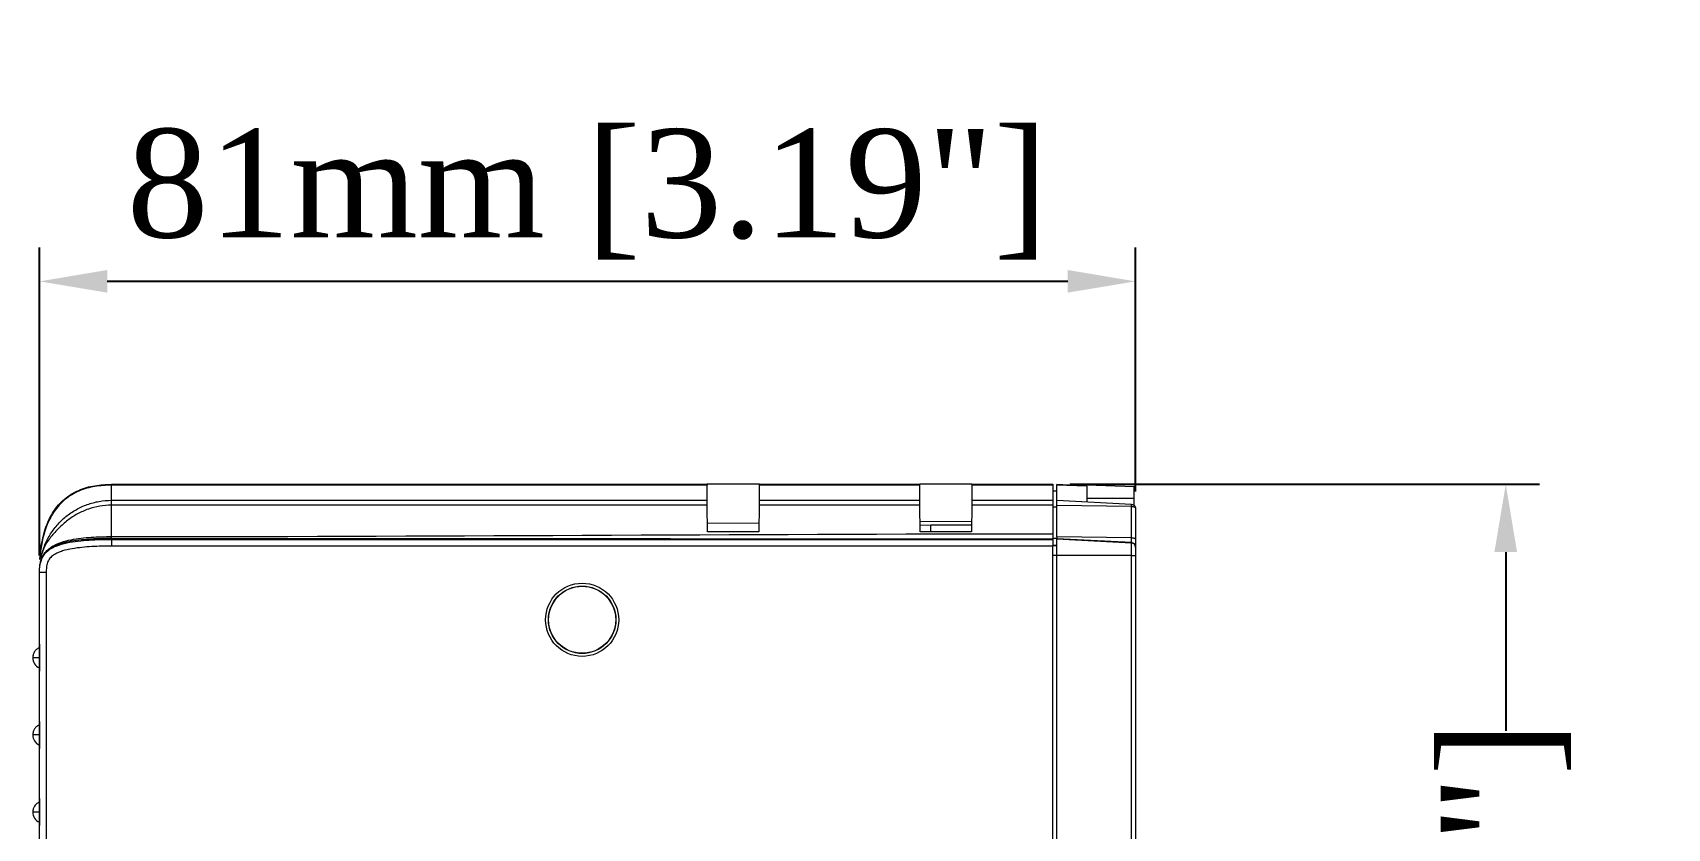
# Model space of a CAD drawing. Extents: x 222 to 1672, y 144 to 807.
# Drawn here: x 1044.8 to 1165.5, y 457.7 to 516.4 of the extents above; entities that cross this region are included whole.
import ezdxf

# ---------------------------------------------------------------- set-up
doc = ezdxf.new("R2010")
doc.units = 0
doc.header["$LTSCALE"] = 2
doc.header["$MEASUREMENT"] = 0
doc.layers.get('0').update_dxf_attribs({"linetype": 'CONTINUOUS'})
doc.layers.get('DEFPOINTS').update_dxf_attribs({"linetype": 'CONTINUOUS'})
doc.layers.add('DIM', color=7, linetype='CONTINUOUS')
doc.styles.get("Standard").update_dxf_attribs({"font": 'TIMES.TTF'})
doc.dimstyles.new('ISO-25', dxfattribs={"dimscale": 2, "dimtxt": 4, "dimasz": 2.5, "dimexe": 1.25, "dimexo": 0.625, "dimtad": 0, "dimdec": 4, "dimdsep": 46, "dimtxsty": 'Standard', "dimcen": 2.5, "dimadec": 0, "dimazin": 0, "dimtfac": 1, "dimtdec": 4, "dimtmove": 0, "dimatfit": 3, "dimfxl": 0, "dimtolj": 1, "dimtzin": 0, "dimarcsym": 0})

# ---------------------------------------------------------------- blocks, each defined once
blk = doc.blocks.new('*D159')
at = {"color": 0, "lineweight": -2}
for p, q in [((1045.34, 477.83), (1045.34, 500.56)), ((1126.26, 482.55), (1126.26, 500.56)), ((1121.26, 498.06), (1050.34, 498.06))]:
    blk.add_line(p, q, dxfattribs=at)
at = {"color": 0}
for points in [[(1050.34, 498.9), (1050.34, 497.23), (1045.34, 498.06)], [(1121.26, 497.23), (1121.26, 498.9), (1126.26, 498.06)]]:
    blk.add_solid(points, dxfattribs=at)
at = {"layer": 'DEFPOINTS', "color": 0}
for p in [(1045.34, 498.06), (1126.26, 481.3), (1045.34, 476.58)]:
    blk.add_point(p, dxfattribs=at)
at = {"color": 0, "lineweight": 5, "insert": (1085.8, 504.49), "char_height": 8, "attachment_point": 5}
blk.add_mtext('\\A1;81mm [3.19"]', dxfattribs=at)
blk = doc.blocks.new('*D160')
at = {"layer": 'DEFPOINTS', "color": 0}
for p in [(1120.16, 483.08), (1120.46, 374.07), (1153.6, 374.07)]:
    blk.add_point(p, dxfattribs=at)
at = {"layer": 'DIM', "color": 0, "lineweight": -2}
for p, q in [((1121.41, 483.08), (1156.1, 483.08)), ((1153.6, 478.08), (1153.6, 464.88)), ((1153.6, 379.07), (1153.6, 392.27)), ((1121.71, 374.07), (1156.1, 374.07))]:
    blk.add_line(p, q, dxfattribs=at)
at = {"layer": 'DIM', "color": 0}
for points in [[(1154.43, 478.08), (1152.76, 478.08), (1153.6, 483.08)], [(1152.76, 379.07), (1154.43, 379.07), (1153.6, 374.07)]]:
    blk.add_solid(points, dxfattribs=at)
at = {"layer": 'DIM', "color": 0, "lineweight": 5, "insert": (1153.6, 428.57), "char_height": 8, "attachment_point": 5, "rotation": 90}
blk.add_mtext('\\A1;109mm [4.29"]', dxfattribs=at)

msp = doc.modelspace()

# ---------------------------------------------------------------- linework, layer by layer
at = {"linetype": 'Continuous', "lineweight": 5}
for p, q in [((1050.65878, 483.07686), (1094.62823, 483.07686)), ((1050.65878, 481.89507), (1050.65878, 483.02073)), ((1094.62872, 483.02073), (1050.65878, 483.02073)), ((1098.48932, 483.07686), (1094.62823, 483.07686)), ((1094.63854, 481.89507), (1094.62872, 483.02073)), ((1098.48883, 483.02073), (1098.47901, 481.89507)), ((1110.32872, 483.02073), (1098.48883, 483.02073)), ((1098.48932, 483.07686), (1110.32823, 483.07686)), ((1114.18932, 483.07686), (1110.32823, 483.07686)), ((1110.33855, 481.89507), (1110.32872, 483.02073)), ((1114.18883, 483.02073), (1114.17901, 481.89507)), ((1120.15878, 483.02073), (1114.18883, 483.02073)), ((1114.18932, 483.07686), (1120.15878, 483.07686)), ((1120.15878, 483.02073), (1120.15878, 481.89507)), ((1122.65878, 482.95202), (1120.45878, 483.06732)), ((1120.45878, 483.01118), (1120.45878, 483.06732)), ((1122.65878, 482.92825), (1120.45878, 483.01118)), ((1120.45878, 481.88552), (1120.45878, 483.01118)), ((1122.65878, 483.04373), (1126.15878, 482.9215)), ((1122.65878, 482.95202), (1122.65878, 483.04373)), ((1122.65878, 482.95202), (1122.65878, 482.92825)), ((1122.65878, 482.92825), (1122.65878, 481.77023)), ((1126.15878, 482.04373), (1126.15878, 482.9215)), ((1050.65878, 481.89507), (1094.63854, 481.89507)), ((1050.65878, 479.21528), (1050.65878, 481.53289)), ((1094.64171, 481.53289), (1050.65878, 481.53289)), ((1094.65878, 479.57686), (1094.64171, 481.53289)), ((1098.47585, 481.53289), (1098.45878, 479.57686)), ((1110.34171, 481.53289), (1098.47585, 481.53289)), ((1098.47901, 481.89507), (1110.33855, 481.89507)), ((1110.35878, 479.57686), (1110.34171, 481.53289)), ((1114.17585, 481.53289), (1114.15878, 479.57686)), ((1120.15878, 481.53289), (1114.17585, 481.53289)), ((1114.17901, 481.89507), (1120.15878, 481.89507)), ((1120.45878, 482.57255), (1120.15878, 482.56732)), ((1120.15878, 481.53289), (1120.15878, 479.42289)), ((1125.97448, 481.59646), (1120.45878, 481.88552)), ((1120.45878, 481.52334), (1120.45878, 481.88552)), ((1122.65878, 482.04373), (1126.15878, 482.04373)), ((1126.15878, 481.51554), (1126.15878, 482.04373)), ((1110.35219, 480.33203), (1114.16561, 480.36002)), ((1120.45878, 481.39076), (1120.15878, 481.38552)), ((1125.97448, 481.44366), (1120.45878, 481.52334)), ((1120.45878, 479.20574), (1120.45878, 481.52334)), ((1125.97448, 479.12606), (1125.97448, 481.44366)), ((1126.25878, 481.29687), (1126.25878, 479.04348)), ((1094.65319, 480.21678), (1098.4646, 480.24476)), ((1098.45878, 479.57686), (1094.65878, 479.57686)), ((1111.14057, 480.04966), (1110.35469, 480.04554)), ((1114.15878, 479.57686), (1110.35878, 479.57686)), ((1114.16304, 480.06549), (1111.14057, 480.04966)), ((1111.14057, 479.57686), (1111.14057, 480.04966)), ((1125.97448, 479.12606), (1120.45878, 479.20574)), ((1120.45878, 479.20574), (1120.45878, 479.06105)), ((1125.97448, 478.77227), (1125.97448, 479.12606)), ((1050.65878, 479.01298), (1050.65878, 479.0706)), ((1050.65878, 479.01298), (1120.15878, 479.01298)), ((1076.24057, 478.51345), (1050.65878, 478.51345)), ((1120.15878, 478.51345), (1076.24057, 478.51345)), ((1120.45878, 479.06936), (1120.15878, 479.06792)), ((1120.15878, 479.06118), (1120.15878, 479.01298)), ((1120.45878, 478.56676), (1120.15878, 478.56153)), ((1120.45878, 478.53837), (1120.15878, 478.53314)), ((1120.15878, 478.51345), (1120.15878, 478.53314)), ((1120.15878, 454.11345), (1120.15878, 478.51345)), ((1125.97448, 478.77227), (1120.45878, 479.06105)), ((1120.45878, 479.03266), (1120.45878, 479.06105)), ((1125.97448, 478.74387), (1120.45878, 479.03266)), ((1120.45878, 477.8338), (1120.45878, 479.03266)), ((1125.97448, 478.74387), (1125.97448, 478.77227)), ((1125.97448, 477.8338), (1125.97448, 478.74387)), ((1126.25878, 479.04348), (1126.25878, 478.47296)), ((1126.25878, 478.47296), (1126.25878, 478.44456)), ((1126.25878, 478.44456), (1126.25878, 477.8338)), ((1045.40548, 477.27747), (1045.40548, 477.27749)), ((1045.44705, 477.63575), (1045.44707, 477.63584)), ((1120.45878, 477.8338), (1120.15878, 477.8338)), ((1125.97448, 477.8338), (1120.45878, 477.8338)), ((1120.45878, 430.86733), (1120.45878, 477.8338)), ((1125.97448, 446.68311), (1125.97448, 477.8338)), ((1125.97448, 477.8338), (1126.25878, 477.8338)), ((1126.25878, 477.8338), (1126.25878, 446.69304)), ((1045.84057, 476.57686), (1045.34057, 476.57686)), ((1045.34057, 380.57686), (1045.34057, 476.57686)), ((1045.84057, 476.57686), (1045.84057, 380.57686))]:
    msp.add_line(p, q, dxfattribs=at)
at = {"linetype": 'Continuous', "lineweight": 5, "flags": 128}
for points in [[(1125.97448, 479.12606), (1126.03072, 479.12376), (1126.08437, 479.11858), (1126.13352, 479.1107), (1126.17639, 479.1004), (1126.21144, 479.08806), (1126.23742, 479.07412), (1126.25339, 479.05908), (1126.25878, 479.04348)], [(1044.88331, 470.53681), (1044.87418, 470.50807), (1044.84054, 470.2767)], [(1045.34054, 470.2767), (1045.23406, 470.2767), (1045.13661, 470.2767), (1045.05031, 470.2767), (1044.97701, 470.2767), (1044.91828, 470.2767), (1044.87541, 470.2767), (1044.84931, 470.2767), (1044.84054, 470.2767)], [(1044.88331, 464.83681), (1044.87418, 464.80807), (1044.84054, 464.5767)], [(1045.34054, 464.5767), (1045.23406, 464.5767), (1045.13661, 464.5767), (1045.05031, 464.5767), (1044.97701, 464.5767), (1044.91828, 464.5767), (1044.87541, 464.5767), (1044.84931, 464.5767), (1044.84054, 464.5767)], [(1044.88331, 459.13681), (1044.87418, 459.10807), (1044.84054, 458.8767)], [(1045.34054, 458.8767), (1045.23406, 458.8767), (1045.13661, 458.8767), (1045.05031, 458.8767), (1044.97701, 458.8767), (1044.91828, 458.8767), (1044.87541, 458.8767), (1044.84931, 458.8767), (1044.84054, 458.8767)]]:
    msp.add_lwpolyline(points, dxfattribs=at)
at = {"linetype": 'Continuous', "lineweight": 5}
for radius in [2.7, 2.49127, 2.47644]:
    msp.add_circle((1085.40878, 473.07686), radius, dxfattribs=at)
for centre, radius, start, end in [((1125.95894, 478.47283), 0.29984, 0.0252387, 87.0290628), ((1125.95894, 478.44443), 0.29984, 0.0252387, 87.0290628), ((1045.65305, 470.27671), 0.8125, 180.0004644, 247.0292191), ((1045.65305, 464.57671), 0.8125, 180.0004644, 247.0292191), ((1045.65305, 458.87671), 0.8125, 180.0004644, 247.0292191)]:
    msp.add_arc(centre, radius, start, end, dxfattribs=at)
for points, knots in [([(1045.37431, 477.5277), (1045.37603, 477.5843), (1045.38936, 478.02258), (1045.51359, 478.85265), (1045.80732, 480.00195), (1046.33827, 481.10003), (1047.14957, 482.03638), (1048.21639, 482.68167), (1049.41761, 483.02611), (1050.24466, 483.05993), (1050.65878, 483.07686)], [0, 0, 0, 0, 0.019643459, 0.152112195, 0.290050612, 0.430112685, 0.571475095, 0.713515862, 0.856555385, 1, 1, 1, 1]), ([(1050.65878, 483.02073), (1050.24784, 483.0036), (1049.42864, 482.96943), (1048.24082, 482.6279), (1047.18461, 481.99561), (1046.36993, 481.07956), (1045.8236, 479.9965), (1045.51731, 478.85238), (1045.38975, 478.02278), (1045.37637, 477.58438), (1045.37464, 477.52774)], [0, 0, 0, 0, 0.143341679, 0.285755866, 0.426883894, 0.567658863, 0.708007274, 0.846778398, 0.980205514, 1, 1, 1, 1]), ([(1045.44707, 477.63584), (1045.47762, 477.7862), (1045.51467, 477.93512), (1045.60116, 478.22828), (1045.6504, 478.37199), (1045.8159, 478.79535), (1045.95092, 479.0689), (1046.2626, 479.58482), (1046.43959, 479.82857), (1046.83621, 480.28673), (1047.05721, 480.5016), (1047.52559, 480.88477), (1047.7747, 481.05543), (1048.30297, 481.35448), (1048.58352, 481.48282), (1049.15399, 481.68672), (1049.4463, 481.76393), (1050.04526, 481.8683), (1050.35224, 481.89507), (1050.65878, 481.89507)], [0, 0, 0, 0, 0.0625, 0.0625, 0.125, 0.125, 0.25, 0.25, 0.375, 0.375, 0.5, 0.5, 0.625, 0.625, 0.75, 0.75, 0.875, 0.875, 1, 1, 1, 1]), ([(1050.65878, 481.53289), (1050.36677, 481.53289), (1050.07357, 481.50768), (1049.50162, 481.40985), (1049.222, 481.33754), (1048.67513, 481.14727), (1048.40625, 481.02814), (1047.89679, 480.75194), (1047.65452, 480.59452), (1047.19288, 480.24415), (1046.97296, 480.05027), (1046.56185, 479.64053), (1046.36882, 479.4243), (1046.098, 479.08309), (1046.0106, 478.96588), (1045.84991, 478.72309), (1045.77745, 478.59778), (1045.65266, 478.33563), (1045.6003, 478.19924), (1045.51253, 477.9208), (1045.47661, 477.77819), (1045.44729, 477.6357)], [0, 0, 0, 0, 0.125, 0.125, 0.25, 0.25, 0.375, 0.375, 0.5, 0.5, 0.625, 0.625, 0.75, 0.75, 0.8125, 0.8125, 0.875, 0.875, 0.9375, 0.9375, 1, 1, 1, 1]), ([(1050.65878, 481.53289), (1050.65878, 481.63635), (1050.65878, 481.72962), (1050.65878, 481.85916), (1050.65878, 481.89507), (1050.65878, 481.89507)], [0, 0, 0, 0, 0.5, 0.5, 1, 1, 1, 1]), ([(1094.64171, 481.53289), (1094.64079, 481.63735), (1094.63999, 481.72922), (1094.63886, 481.85946), (1094.63855, 481.89507), (1094.63855, 481.89507)], [0, 0, 0, 0, 0.5, 0.5, 1, 1, 1, 1]), ([(1098.47901, 481.89507), (1098.47901, 481.89507), (1098.4787, 481.85952), (1098.47756, 481.72934), (1098.47675, 481.63665), (1098.47585, 481.53289)], [0, 0, 0, 0, 0.5, 0.5, 1, 1, 1, 1]), ([(1110.34171, 481.53289), (1110.34079, 481.63735), (1110.33999, 481.72922), (1110.33886, 481.85946), (1110.33855, 481.89507), (1110.33855, 481.89507)], [0, 0, 0, 0, 0.5, 0.5, 1, 1, 1, 1]), ([(1114.17901, 481.89507), (1114.17901, 481.89507), (1114.1787, 481.85952), (1114.17756, 481.72934), (1114.17675, 481.63665), (1114.17585, 481.53289)], [0, 0, 0, 0, 0.5, 0.5, 1, 1, 1, 1]), ([(1120.15878, 481.89507), (1120.15878, 481.89507), (1120.15878, 481.86151), (1120.15878, 481.72727), (1120.15878, 481.62931), (1120.15878, 481.53289)], [0, 0, 0, 0, 0.5, 0.5, 1, 1, 1, 1]), ([(1125.97448, 481.44366), (1125.97524, 481.4649), (1125.97677, 481.50735), (1125.97735, 481.55648), (1125.97677, 481.58996), (1125.97524, 481.59429), (1125.97448, 481.59646)], [0, 0, 0, 0, 0.250104825, 0.500011034, 0.7499201, 1, 1, 1, 1]), ([(1125.97448, 481.59646), (1126.01144, 481.59045), (1126.08774, 481.57805), (1126.1775, 481.51102), (1126.22857, 481.43525), (1126.25426, 481.36393), (1126.2572, 481.32025), (1126.25878, 481.29687)], [0, 0, 0, 0, 0.24181852, 0.499132864, 0.708068172, 0.843740349, 1, 1, 1, 1]), ([(1125.97448, 481.44366), (1126.01145, 481.44102), (1126.08775, 481.43557), (1126.1775, 481.40321), (1126.22858, 481.36525), (1126.25426, 481.33005), (1126.2572, 481.30844), (1126.25878, 481.29687)], [0, 0, 0, 0, 0.241840904, 0.499137161, 0.708096115, 0.843763016, 1, 1, 1, 1]), ([(1045.40545, 477.2775), (1045.43292, 477.4015), (1045.47139, 477.52287), (1045.5736, 477.75442), (1045.63722, 477.86452), (1045.7852, 478.06719), (1045.87083, 478.16161), (1046.05718, 478.33135), (1046.15751, 478.40671), (1046.36978, 478.542), (1046.48204, 478.60194), (1046.7098, 478.70703), (1046.82606, 478.75273), (1047.18011, 478.87472), (1047.42362, 478.93637), (1048.16252, 479.08545), (1048.65941, 479.13778), (1049.65674, 479.20357), (1050.1577, 479.21528), (1050.65878, 479.21528)], [0, 0, 0, 0, 0.0625, 0.0625, 0.125, 0.125, 0.1875, 0.1875, 0.25, 0.25, 0.3125, 0.3125, 0.375, 0.375, 0.5, 0.5, 0.75, 0.75, 1, 1, 1, 1]), ([(1050.65878, 479.0706), (1050.65878, 479.07242), (1050.65878, 479.08759), (1050.65878, 479.1391), (1050.65878, 479.1753), (1050.65878, 479.21528)], [0, 0, 0, 0, 0.5, 0.5, 1, 1, 1, 1]), ([(1120.15878, 479.42289), (1120.15878, 479.32928), (1120.15878, 479.2346), (1120.15878, 479.10149), (1120.15878, 479.06543), (1120.15878, 479.06118)], [0, 0, 0, 0, 0.5, 0.5, 1, 1, 1, 1]), ([(1045.34057, 476.57686), (1045.34057, 476.85322), (1045.36088, 477.13367), (1045.47992, 477.52769), (1045.53583, 477.65642), (1045.68052, 477.89058), (1045.76912, 477.99665), (1046.07453, 478.27941), (1046.32027, 478.41397), (1046.83012, 478.62136), (1047.09733, 478.69559), (1047.90563, 478.87147), (1048.45619, 478.92883), (1049.5561, 479.00087), (1050.10716, 479.01297), (1050.65878, 479.01297)], [0, 0, 0, 0, 0.125, 0.125, 0.1875, 0.1875, 0.25, 0.25, 0.375, 0.375, 0.5, 0.5, 0.75, 0.75, 1, 1, 1, 1]), ([(1050.65878, 479.0706), (1050.16321, 479.0706), (1049.66773, 479.06023), (1048.68037, 479.00238), (1048.1881, 478.95633), (1047.45469, 478.8262), (1047.21222, 478.7725), (1046.739, 478.63061), (1046.50502, 478.54178), (1046.17909, 478.36159), (1046.07544, 478.29401), (1045.88182, 478.13814), (1045.79244, 478.0497), (1045.63935, 477.8558), (1045.5741, 477.74827), (1045.47093, 477.52044), (1045.43272, 477.40008), (1045.40548, 477.27747)], [0, 0, 0, 0, 0.25, 0.25, 0.5, 0.5, 0.625, 0.625, 0.75, 0.75, 0.8125, 0.8125, 0.875, 0.875, 0.9375, 0.9375, 1, 1, 1, 1]), ([(1050.65878, 478.51345), (1050.17276, 478.51345), (1049.68719, 478.50378), (1048.71768, 478.44891), (1048.23209, 478.40513), (1047.51478, 478.27893), (1047.27636, 478.22641), (1046.92839, 478.11845), (1046.81422, 478.07759), (1046.59153, 477.98082), (1046.48217, 477.92448), (1046.28001, 477.78995), (1046.18529, 477.70979), (1046.03187, 477.52206), (1045.97315, 477.4123), (1045.89429, 477.18321), (1045.87173, 477.06299), (1045.84487, 476.82064), (1045.84057, 476.69889), (1045.84057, 476.57686)], [0, 0, 0, 0, 0.25, 0.25, 0.5, 0.5, 0.625, 0.625, 0.6875, 0.6875, 0.75, 0.75, 0.8125, 0.8125, 0.875, 0.875, 0.9375, 0.9375, 1, 1, 1, 1]), ([(1050.65878, 479.01297), (1050.65878, 479.01046), (1050.65878, 478.99751), (1050.65878, 478.94611), (1050.65878, 478.90754), (1050.65878, 478.81087), (1050.65878, 478.75306), (1050.65878, 478.63299), (1050.65878, 478.57108), (1050.65878, 478.51345)], [0, 0, 0, 0, 0.25, 0.25, 0.5, 0.5, 0.75, 0.75, 1, 1, 1, 1]), ([(1120.15878, 479.01297), (1120.15878, 479.01046), (1120.15878, 478.99751), (1120.15878, 478.94611), (1120.15878, 478.90754), (1120.15878, 478.81087), (1120.15878, 478.75306), (1120.15878, 478.63299), (1120.15878, 478.57108), (1120.15878, 478.51345)], [0, 0, 0, 0, 0.25, 0.25, 0.5, 0.5, 0.75, 0.75, 1, 1, 1, 1]), ([(1045.34057, 476.57686), (1045.34057, 476.71559), (1045.34909, 476.95075), (1045.38458, 477.18355), (1045.40545, 477.2775)], [0, 0, 0, 0, 0.0625, 0.1058783917, 0.1058783917, 0.1058783917, 0.1058783917]), ([(1045.34054, 471.02671), (1045.27111, 470.99074), (1045.12915, 470.91718), (1044.96794, 470.73344), (1044.86033, 470.51396), (1044.84704, 470.35462), (1044.84054, 470.2767)], [0, 0, 0, 0, 0.244513374, 0.499997248, 0.755478975, 1, 1, 1, 1]), ([(1045.34054, 471.2679), (1045.34054, 471.27088), (1045.34054, 471.28945), (1045.34054, 471.21283), (1045.34053, 471.03921), (1045.34055, 470.76962), (1045.34055, 470.44764), (1045.34054, 470.1824), (1045.34055, 470.03963), (1045.34055, 470.00557)], [0, 0, 0, 0, 0.034730356, 0.216398142, 0.398066417, 0.579734222, 0.76140104, 0.943069095, 1, 1, 1, 1]), ([(1045.34055, 470.00557), (1045.34055, 469.90017), (1045.34055, 469.68937), (1045.34055, 469.45043), (1045.34055, 469.29935), (1045.34055, 469.28893), (1045.34055, 469.28417)], [0, 0, 0, 0, 0.260171427, 0.52034387, 0.780516398, 1, 1, 1, 1]), ([(1045.34054, 465.32671), (1045.27111, 465.29074), (1045.12915, 465.21718), (1044.96794, 465.03344), (1044.86033, 464.81396), (1044.84704, 464.65462), (1044.84054, 464.5767)], [0, 0, 0, 0, 0.244515598, 0.499996804, 0.7554787581, 1, 1, 1, 1]), ([(1045.34054, 465.5679), (1045.34054, 465.57088), (1045.34054, 465.58945), (1045.34054, 465.51283), (1045.34053, 465.33921), (1045.34055, 465.06962), (1045.34055, 464.74764), (1045.34054, 464.4824), (1045.34055, 464.33963), (1045.34055, 464.30557)], [0, 0, 0, 0, 0.03473036, 0.216398166, 0.398066463, 0.579734288, 0.761403028, 0.943069089, 1, 1, 1, 1]), ([(1045.34055, 464.30557), (1045.34055, 464.20017), (1045.34055, 463.98937), (1045.34055, 463.75043), (1045.34055, 463.59935), (1045.34055, 463.58894), (1045.34055, 463.58417)], [0, 0, 0, 0, 0.260171427, 0.52034387, 0.780516398, 1, 1, 1, 1]), ([(1045.34054, 459.86789), (1045.34054, 459.87087), (1045.34054, 459.88946), (1045.34054, 459.81283), (1045.34053, 459.63921), (1045.34055, 459.36962), (1045.34055, 459.04764), (1045.34054, 458.7824), (1045.34055, 458.63963), (1045.34055, 458.60557)], [0, 0, 0, 0, 0.034730592, 0.21639862, 0.398066382, 0.579734207, 0.761401996, 0.943070072, 1, 1, 1, 1]), ([(1045.34054, 459.6267), (1045.27111, 459.59074), (1045.12915, 459.51718), (1044.96794, 459.33344), (1044.86033, 459.11396), (1044.84704, 458.95462), (1044.84054, 458.8767)], [0, 0, 0, 0, 0.244513848, 0.499998216, 0.755480438, 1, 1, 1, 1]), ([(1045.34055, 458.60557), (1045.34055, 458.50017), (1045.34055, 458.28937), (1045.34055, 458.05043), (1045.34055, 457.89935), (1045.34055, 457.88893), (1045.34055, 457.88417)], [0, 0, 0, 0, 0.260172615, 0.520343917, 0.780516329, 1, 1, 1, 1])]:
    msp.add_open_spline(points, degree=3, knots=knots, dxfattribs=at)
for points in [[(1050.65878, 483.02073), (1050.65878, 483.05543), (1050.65878, 483.07686), (1050.65878, 483.07686)], [(1094.62823, 483.07686), (1094.62823, 483.07686), (1094.62841, 483.05652), (1094.62872, 483.02073)], [(1098.48932, 483.07686), (1098.48932, 483.07686), (1098.48914, 483.05646), (1098.48883, 483.02073)], [(1110.32872, 483.02073), (1110.32841, 483.05653), (1110.32823, 483.07686), (1110.32823, 483.07686)], [(1114.18932, 483.07686), (1114.18932, 483.07686), (1114.18914, 483.05646), (1114.18883, 483.02073)], [(1120.15878, 483.07686), (1120.15878, 483.07686), (1120.15878, 483.05543), (1120.15878, 483.02073)], [(1050.65878, 479.21528), (1073.82544, 479.21528), (1096.99211, 479.42289), (1120.15878, 479.42289)], [(1050.65878, 479.0706), (1073.82544, 479.0706), (1096.99211, 479.06118), (1120.15878, 479.06118)]]:
    msp.add_open_spline(points, degree=3, dxfattribs=at)

# ---------------------------------------------------------------- dimensions: what is measured, and where the dimension line sits
at = {"lineweight": 5}
dim = msp.add_linear_dim(base=(1045.34057, 498.06324), p1=(1126.25878, 481.29687), p2=(1045.34057, 476.57686), dimstyle='ISO-25', override={"dimtad": 1, "dimdec": 0, "dimpost": 'mm'}, dxfattribs=at)
dim.commit()
dim.dimension.update_dxf_attribs({"geometry": '*D159', "text_midpoint": (1085.79967, 498.06324), "dimtype": 160})
at = {"layer": 'DIM', "lineweight": 5}
dim = msp.add_linear_dim(base=(1153.59554, 374.06733), p1=(1120.15878, 483.07686), p2=(1120.45878, 374.06733), angle=90, dimstyle='ISO-25', override={"dimdec": 1, "dimpost": 'mm'}, dxfattribs=at)
dim.commit()
dim.dimension.update_dxf_attribs({"geometry": '*D160', "text_midpoint": (1153.59554, 428.5721)})

doc.saveas('drawing.dxf')
